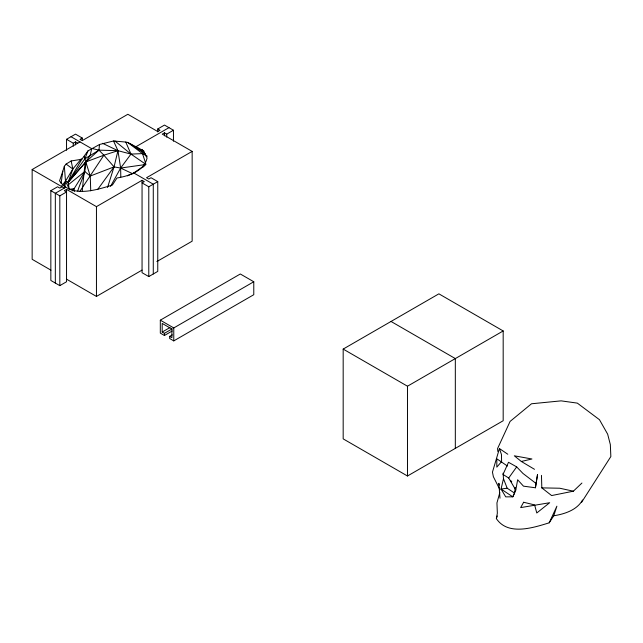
<?xml version="1.0" encoding="UTF-8"?>
<svg xmlns="http://www.w3.org/2000/svg" width="643" height="643" viewBox="0 0 643 643"><rect width="100%" height="100%" fill="white"/><g stroke="black" fill="none" stroke-linecap="round" stroke-linejoin="round"><path stroke-width="0.96" d="M503.091 473.176L503.477 478.722L507.166 488.19L514.577 493.125L512.809 496.83L505.736 496.862L501.058 489.058L503.477 478.722M535.434 487.78L537.5 474.687L535.434 487.78L523.474 486.156L517.639 479.766L515.79 490.062L512.809 496.83L501.058 489.058L507.166 488.19M99.496 144.49L98.95 150.149L85.808 161.932L68.238 181.993L69.058 188.439L65.498 181.205L64.34 166.264L66.116 164.078L71.164 160.959L81.854 159.239L87.954 150.92L99.496 144.49L113.53 140.986L125.763 142.055L127.692 142.416L143.807 150.88M64.887 187.121L65.498 181.205L72.836 169.013L81.259 158.95M77.771 190.987C80.938 180.064 88.919 168.225 84.233 156.619M514.577 493.125L515.316 487.41M61.077 183.432L62.829 171.134L64.34 166.264M549.194 522.815L556.886 506.186L553.768 515.766L549.194 522.815C533.095 527.782 507.986 535.989 496.364 518.612L497.344 513.186L496.943 502.922L499.844 492.522M113.53 140.986L117.958 150.687L114.052 166.891L107.526 187.491M507.801 454.247L499.434 448.557L492.458 472.123L493.366 476.696L499.933 489.757M62.829 171.134L59.558 180.86C71.188 198.221 96.289 190.006 112.388 185.047L116.962 177.998C128.624 176.094 144.273 171.159 147.086 157.977L142.24 149.626M496.364 518.612L497.256 515.959M71.164 160.959L72.836 169.013L68.238 181.993L65.498 181.205L61.776 185.714M63.818 185.819L65.498 181.205M81.854 159.239L68.238 181.993L84.9 158.805L87.954 150.92M553.768 515.766C564.441 514.095 577.06 510.06 582.518 500.021M73.021 190.473L84.796 171.552L90.261 176.037L90.735 190.818M110.532 186.422L120.643 168.048L130.971 154.095L142.505 153.613L147.295 156.233M581.537 502.408L610.85 456.546L610.336 444.578L607.659 434.17L599.453 419.694L577.334 403.121L561.122 400.862L531.512 403.772L510.092 421.422L497.561 448.589L497.835 451.49M146.025 164.463L130.971 154.095L117.958 150.687L103.893 155.204L79.997 191.164M508.693 478.022L516.675 466.89L508.517 462.285L503.027 474.446L508.693 478.022L515.79 490.062M97.905 189.155L114.052 166.891L120.643 168.048L132.763 173.787M72.088 190.995L73.913 188.688L74.267 191.606M67.756 182.885L85.808 161.932L103.893 155.204L114.052 166.891L90.261 176.037L85.808 161.932M541.47 475.37L541.816 487.876L551.622 495.56L573.371 491.188L581.931 483.038M142.424 167.638L145.31 165.098M68.351 184.726L84.796 171.552M127.322 175.869L133.744 172.927L141.91 167.365M84.9 158.805L98.95 150.149L117.958 150.687L120.643 168.048L120.804 176.921M66.542 150.285L66.542 139.306L75.512 134.138L82.24 138.02L82.24 140.013M66.542 139.306L73.27 143.196L75.512 141.894L77.755 143.196M82.24 138.02L79.997 139.314L82.24 140.608L127.853 114.277L157.76 131.55L160.003 130.248L157.76 128.954L157.76 131.952M50.95 270.164L32.15 259.306L32.15 169.527L79.997 141.894M50.845 190.674L59.815 195.858L66.542 191.968L64.3 190.674L66.542 189.38L66.542 281.755L59.815 285.645L50.845 280.461L50.845 190.674L57.573 186.791L59.815 188.086L62.058 186.791M157.76 128.954L164.487 125.072L173.457 130.24L173.457 141.219M168.972 127.652L136.115 146.628L145.744 154.336M173.457 130.24L166.73 134.13L164.487 132.836L162.245 134.13L192.153 151.394L192.153 241.181L156.868 261.548M66.542 189.38L96.45 206.644L142.055 180.313L144.297 181.607L142.055 182.901L148.782 186.791L157.76 181.607L157.76 271.394L148.782 276.578L142.055 272.688L142.055 180.313M192.153 151.394L146.54 177.725L148.782 179.019L151.025 177.725L157.76 181.607M66.542 279.166L96.45 296.431L142.055 270.1M172.203 331.008L164.431 335.501L160.316 333.122L160.316 320.174L240.313 273.99L253.776 281.755L253.776 294.711L173.771 340.894L169.664 338.523L169.664 336.361L172.252 334.866M169.664 336.361L171.906 337.655L171.906 329.023L162.189 323.413L162.189 332.045L169.961 327.56M162.189 332.045L164.431 333.339L172.203 328.854M160.316 320.174L173.771 327.946L253.776 281.755M343.177 349.085L438.88 293.835L503.18 330.952L503.18 420.739L407.477 475.997L343.177 438.872L343.177 349.085L407.477 386.21L503.18 330.952M65.53 187.378L55.33 193.262L55.33 283.049M521.336 461.473L531.922 458.989L514.328 455.815L521.336 461.473L534.494 469.31M120.643 168.048L145.053 164.6M69.066 189.331L73.913 188.688M541.816 487.876L559.764 488.23L573.371 491.188M92.07 148.477L98.95 150.149L103.893 155.204M102.575 143.333L117.958 150.687M71.027 136.718L91.74 148.678L90.1 155.606L85.117 162.727L82.224 190.842M133.744 172.927L153.275 184.203L153.275 273.982M391.024 321.46L455.324 358.585L455.324 448.364M32.15 169.527L64.3 188.086M129.661 143.461L144.988 153.581M66.116 164.078L72.836 169.013M127.692 142.416L142.505 153.613L145.736 163.563M507.423 466.046L496.814 458.78L496.814 467.131L501.596 461.618L501.46 454.537L499.434 448.557M536.222 483.584L522.992 473.473L516.675 466.89M114.904 140.978L130.971 154.095L125.763 142.055M143.092 150.8L144.514 152.158M510.534 480.321L511.764 481.856M499.233 485.111L498.855 483.279L499.989 498.196M407.477 386.21L407.477 475.997M173.771 327.946L173.771 340.894M166.73 134.13L166.73 137.12M164.487 132.836L164.487 135.826M164.431 333.339L164.431 335.501M148.782 186.791L148.782 276.578M96.45 206.644L96.45 296.431M75.512 141.894L75.512 144.892M73.27 143.196L73.27 146.186M59.815 195.858L59.815 285.645M523.635 502.247L520.653 507.608L549.669 502.722L536.776 512.977L534.622 504.916L523.635 502.247"/></g></svg>
